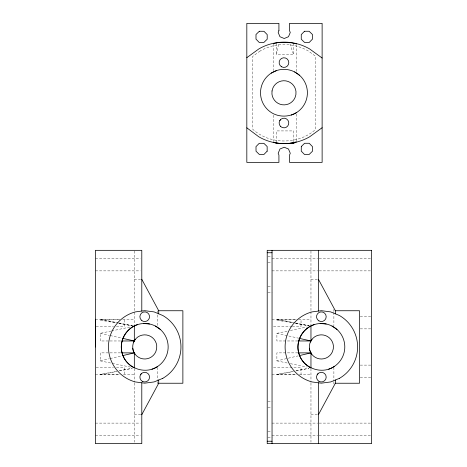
<?xml version="1.0" encoding="UTF-8"?>
<svg xmlns="http://www.w3.org/2000/svg" width="467" height="467" viewBox="0 0 467 467"><rect width="100%" height="100%" fill="white"/><g stroke="black" fill="none" stroke-linecap="round" stroke-linejoin="round"><path stroke-width="0.35" stroke-dasharray="2.33 1.75" d="M293.591 43.268L293.591 54.727L276.464 54.727L278.647 43.775M120.539 352.877L100.23 352.877L100.23 360.886L109.465 358.714M110.171 358.551L122.243 355.714M297.911 352.877L276.878 352.877L276.878 360.886L298.18 355.877M120.544 340.968L100.247 340.968L100.247 333.333L110.895 331.085M111.601 330.934L130.06 327.034M297.911 340.968L276.89 340.968L276.89 333.333L287.538 331.085M290.375 330.484L306.702 327.034M100.23 374.779L116.563 371.481M119.406 370.909L132.19 368.329M276.878 374.779L293.212 371.481M296.049 370.909L308.833 368.329M116.563 371.294L100.23 374.417L119.815 374.417M119.406 370.751L132.19 368.305M293.212 371.294L276.878 374.417L295.734 374.417M296.049 370.751L308.833 368.305M267.9 256.371L272.045 256.371M95.396 258.788L140.345 258.788M272.045 258.788L317.712 258.788M319.165 258.788L371.604 258.788M267.9 262.413L271.35 262.413M95.396 270.872L140.345 270.872M272.045 270.872L317.712 270.872M319.165 270.872L371.604 270.872M134.321 279.33L140.433 279.33M310.964 279.33L317.758 279.33M267.9 286.58L271.35 286.58M267.9 292.622L272.045 292.622M360.232 316.784L371.604 316.784M95.396 319.2L120.048 319.2M272.045 319.2L296.691 319.2M119.821 319.568L100.247 319.568L117.993 322.989M122.722 319.568L134.321 319.568M295.739 319.568L276.89 319.568L294.636 322.989M298.641 319.568L310.964 319.568M96.12 326.451L113.522 326.451M116.423 326.451L124.397 326.451L124.397 319.2M273.493 326.451L291.618 326.451M292.342 326.451L301.04 326.451L301.04 319.2M360.232 328.867L371.604 328.867M360.232 365.112L371.604 365.112M96.12 367.529L113.522 367.529M116.423 367.529L124.397 367.529L124.397 374.779M273.493 367.529L301.04 367.529L301.04 374.779M123.44 374.417L134.321 374.417M299.359 374.417L310.964 374.417M95.396 374.779L120.048 374.779M272.045 374.779L296.691 374.779M360.232 377.196L371.604 377.196M267.9 401.363L272.045 401.363M267.9 407.405L271.35 407.405M134.321 414.655L141.793 414.655M310.964 414.655L318.441 414.655M95.396 423.108L140.345 423.108M272.045 423.108L317.712 423.108M319.165 423.108L371.604 423.108M267.9 431.566L271.35 431.566M95.396 435.191L140.345 435.191M272.045 435.191L317.712 435.191M319.165 435.191L371.604 435.191M267.9 437.608L272.045 437.608M276.89 320.146L292.505 322.89M295.348 323.392L308.833 325.762L295.348 323.123M100.247 320.146L115.863 322.89M118.7 323.392L132.19 325.762L118.7 323.123M276.878 319.2L294.63 322.814M295.337 322.96L310.251 325.989M100.23 319.2L117.988 322.814M118.694 322.96L133.609 325.989M276.878 360.886L287.526 363.075M290.369 363.659L306.702 367.021M100.23 360.886L111.595 363.221M112.302 363.367L131.478 367.313M276.89 333.333L298.185 338.102M100.247 333.333L109.471 335.399M110.183 335.557L122.249 338.266M289.984 43.775L293.591 54.727M333.887 309.446L333.887 311.594M333.887 312.312L333.887 325.902M333.887 367.406L333.887 380.967M333.887 381.685L333.887 384.539M310.964 251.059L310.964 311.016M310.964 311.734L310.964 325.417M310.964 368.615L310.964 382.286M310.964 383.004L310.964 442.202M296.487 44.599L296.487 71.784M296.487 114.001L296.487 141.145M293.638 141.267L293.638 130.918L276.505 130.918L276.505 141.962M276.464 42.929L276.464 54.727M273.563 44.254L273.563 70.593M273.563 115.238L273.563 141.472M157.239 310.876L157.239 325.902M157.239 367.406L157.239 380.967M157.239 381.685L157.239 383.821M134.321 251.059L134.321 324.851M134.321 368.615L134.321 382.286M134.321 383.004L134.321 442.202M260.066 51.031L252.688 56.39L252.688 129.19C269.803 144.869 298.185 144.858 315.523 129.528L315.523 56.215L308.383 51.031A48.317 48.317 0 0 0 260.066 51.031"/><path stroke-width="0.7" d="M95.396 346.993L95.396 319.2M134.963 354.056C131.834 349.73 131.974 343.531 135.302 339.351M311.612 354.056C308.477 349.73 308.623 343.531 311.944 339.351M141.793 414.655L158.71 383.238L158.71 380.021M318.441 414.655L335.353 383.238L335.353 380.021M279.78 120.591L280.544 119.593M140.532 374.715L141.297 373.711M317.175 374.715L317.945 373.711M246.821 57.669L258.852 48.924A50.745 50.745 0 0 1 309.598 48.924L322.125 58.025M322.125 127.719L309.598 136.819A50.745 50.745 0 0 1 258.852 136.819L246.821 127.818M278.922 143.34L273.563 142.201L276.505 143.34L293.638 143.34L296.487 141.863L289.528 143.34M271.175 73.161L276.692 70.523M291.233 115.086A23.438 23.438 0 0 0 303.608 80.015A23.438 23.438 0 0 0 266.523 77.143A23.438 23.438 0 0 0 273.347 113.703C280.766 117.316 289.762 116.832 296.755 112.448M137.444 324.641C125.611 328.57 118.39 342.218 122.43 354.19C126.773 368.393 145.214 374.896 157.507 366.566M314.093 324.641C302.254 328.57 295.033 342.218 299.078 354.19C303.416 368.393 321.856 374.896 334.15 366.566M122.955 355.545L134.321 352.877L134.321 367.897M299.598 355.545L310.964 352.877L310.964 367.897L309.545 367.605M273.563 43.542L278.922 42.404L289.528 42.404L296.487 43.88M132.897 326.433L134.321 326.135L134.321 340.968L121.992 340.968M309.545 326.433L310.964 326.135L310.964 340.968L298.641 340.968M267.212 252.746L272.045 252.746M141.793 279.33L158.71 310.742L182.877 310.742L182.877 383.238L158.71 383.238M318.441 279.33L335.353 310.742L359.52 310.742L359.52 383.238L335.353 383.238M121.986 352.877L134.321 352.877M298.635 352.877L310.964 352.877M267.212 441.233L272.045 441.233M320.105 323.514L326.205 323.987M143.462 323.514L149.563 323.987M298.898 338.266L310.964 340.968M122.249 338.266L134.321 340.968M294.578 71.906L299.627 75.368M331.979 326.024L337.022 329.486M155.33 326.024L160.379 329.486M335.353 310.742L335.353 313.824M318.441 250.33L318.441 311.063M318.441 382.788L318.441 443.65M293.638 141.962L293.638 143.34M272.045 250.33L272.045 443.65M158.71 310.742L158.71 313.824M141.793 311.063L141.793 250.33L95.396 250.33L95.396 443.65L141.793 443.65L141.793 382.788M132.704 348.224A12.084 12.084 0 0 0 155.768 351.797L156.655 348.773L156.725 345.621A12.084 12.084 0 0 0 133.661 342.048M134.099 367.821A23.438 23.438 0 0 1 127.275 331.261A23.438 23.438 0 0 1 164.361 334.133A23.438 23.438 0 0 1 151.985 369.204M309.347 348.224A12.084 12.084 0 0 0 332.416 351.797L333.298 348.773L333.374 345.621A12.084 12.084 0 0 0 310.304 342.048M310.742 367.821A23.438 23.438 0 0 1 303.924 331.261A23.438 23.438 0 0 1 341.003 334.133A23.438 23.438 0 0 1 328.628 369.204M301.297 146.527L301.256 151.15L304.496 154.484L309.119 154.484L312.458 151.244L312.458 146.62L309.218 143.281L304.595 143.281L301.297 146.527M272.022 90.954L271.952 94.106A12.084 12.084 0 0 0 295.016 97.679L295.903 94.655L295.973 91.503A12.084 12.084 0 0 0 272.909 87.93L272.022 90.954M278.922 30.682L278.186 32.462L279.955 36.73L284.228 38.504L288.501 36.73L290.27 32.462L289.528 30.682L289.528 23.35L322.125 23.35L322.125 162.393L289.528 162.393L289.528 155.062L290.27 153.287L288.501 149.014L284.228 147.245L279.955 149.014L278.186 153.287L278.922 155.062L278.922 162.393L246.821 162.393L246.821 23.35L278.922 23.35L278.922 30.682M304.496 31.26L301.256 34.599L301.256 39.222L304.595 42.462L309.218 42.462L312.458 39.123L312.458 34.5L309.119 31.26L304.496 31.26M267.159 151.15L263.954 154.449L259.331 154.449L256.033 151.244L255.992 146.62L259.238 143.322L263.861 143.322L267.159 146.527L267.159 151.15M259.331 31.26L255.992 34.5L255.992 39.123L259.238 42.462L263.861 42.462L267.2 39.222L267.2 34.599L263.954 31.301L259.331 31.26M162.837 378.311L154.098 381.936L144.717 383.168L135.337 381.936A36.245 36.245 0 0 1 135.337 311.909L144.717 310.678L154.098 311.909L162.837 315.534A36.245 36.245 0 0 1 162.837 378.311M339.486 378.311L330.741 381.936L321.36 383.168L311.979 381.936A36.245 36.245 0 0 1 311.979 311.909L321.36 310.678L330.741 311.909L339.486 315.534A36.245 36.245 0 0 1 339.486 378.311M371.604 250.33L267.212 250.33L267.212 443.65L371.604 443.65L371.604 250.33M141.297 320.134A4.833 4.833 0 0 0 149.382 317.969A4.833 4.833 0 0 0 143.462 312.049A4.833 4.833 0 0 0 141.297 320.134M142.301 381.311A4.833 4.833 0 0 0 149.551 377.126A4.833 4.833 0 0 0 142.301 372.946A4.833 4.833 0 0 0 142.301 381.311M318.943 320.905A4.833 4.833 0 0 0 326.194 316.719A4.833 4.833 0 0 0 318.943 312.534A4.833 4.833 0 0 0 318.943 320.905M318.943 381.311A4.833 4.833 0 0 0 326.194 377.126A4.833 4.833 0 0 0 318.943 372.946A4.833 4.833 0 0 0 318.943 381.311M280.544 126.429A4.833 4.833 0 0 0 288.629 124.263A4.833 4.833 0 0 0 282.71 118.344A4.833 4.833 0 0 0 280.544 126.429M281.548 66.781A4.833 4.833 0 0 0 288.799 62.596A4.833 4.833 0 0 0 281.548 58.41A4.833 4.833 0 0 0 281.548 66.781"/></g></svg>
